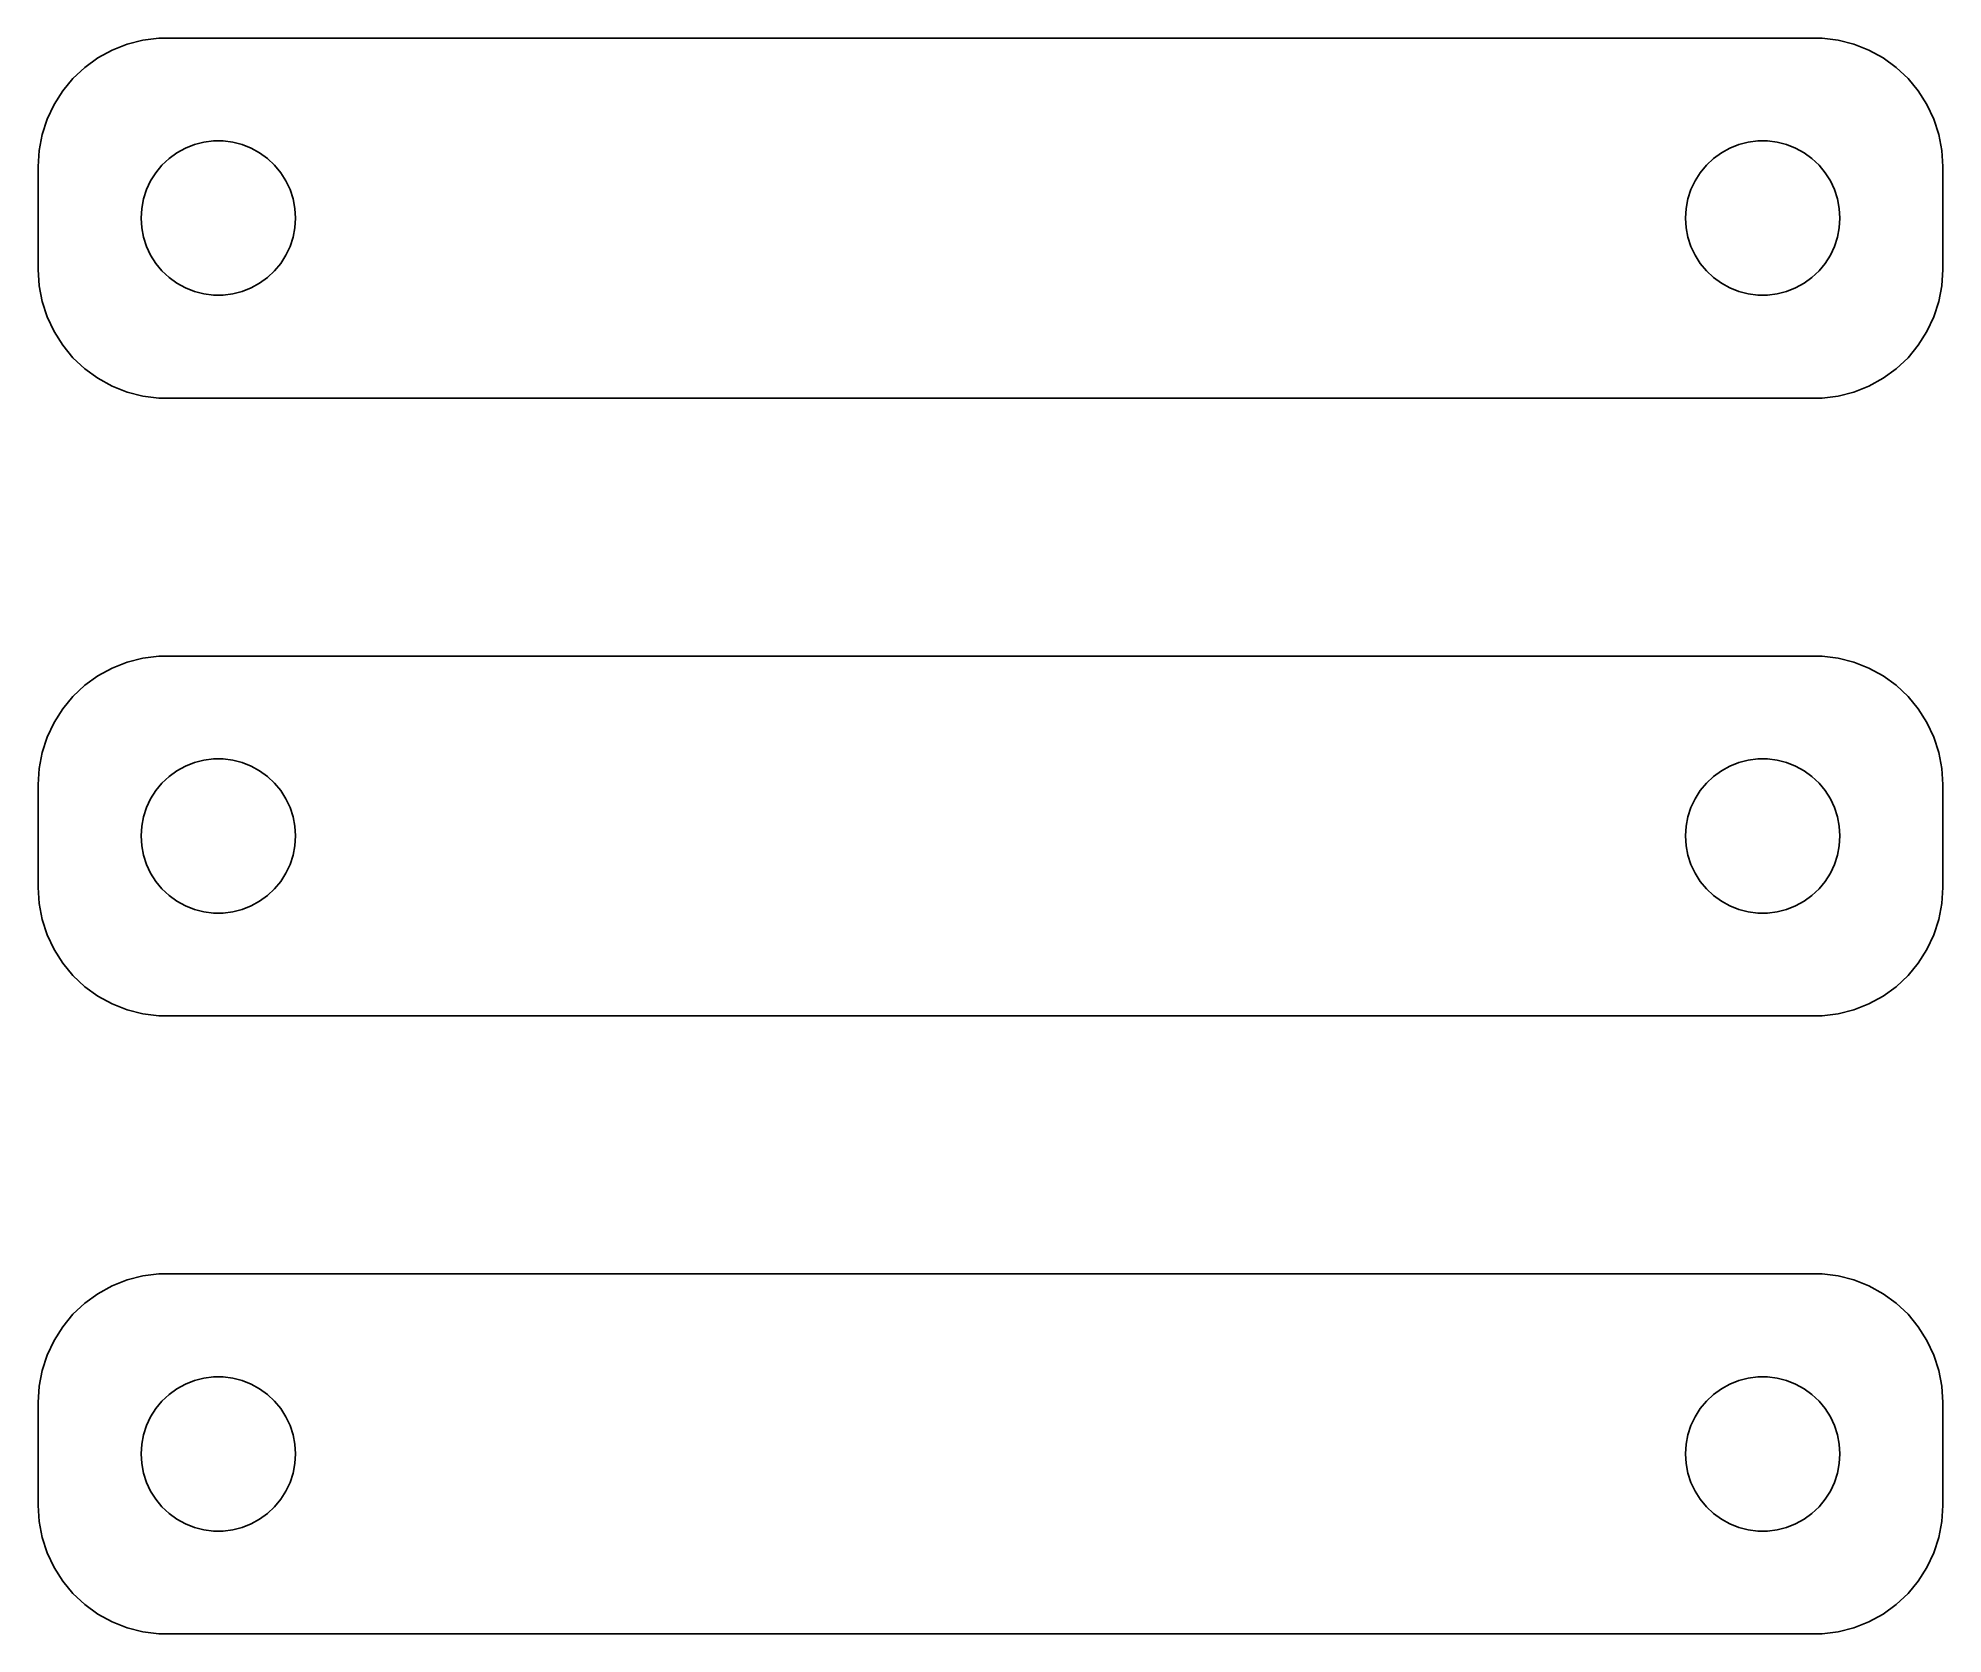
# Model space of a CAD drawing. Header units: metres. Extents: x -37 to 37, y 41 to 103.
import ezdxf

# ---------------------------------------------------------------- set-up
doc = ezdxf.new("R2010")
doc.units = ezdxf.units.M

msp = doc.modelspace()

# ---------------------------------------------------------------- linework, layer by layer
for p, q in [((-32.9369, 102.911), (-33.5451, 102.755)), ((-32.3139, 102.99), (-32.9369, 102.911)), ((32.3139, 102.99), (-32.3139, 102.99)), ((32.9369, 102.911), (32.3139, 102.99)), ((33.5451, 102.755), (32.9369, 102.911)), ((-34.6791, 102.222), (-35.1871, 101.853)), ((-34.1289, 102.524), (-34.6791, 102.222)), ((-33.5451, 102.755), (-34.1289, 102.524)), ((34.1289, 102.524), (33.5451, 102.755)), ((34.6791, 102.222), (34.1289, 102.524)), ((35.1871, 101.853), (34.6791, 102.222)), ((-35.6448, 101.423), (-36.0451, 100.939)), ((-35.1871, 101.853), (-35.6448, 101.423)), ((35.6448, 101.423), (35.1871, 101.853)), ((36.0451, 100.939), (35.6448, 101.423)), ((-36.0451, 100.939), (-36.3815, 100.409)), ((36.3815, 100.409), (36.0451, 100.939)), ((-36.3815, 100.409), (-36.6489, 99.8406)), ((36.6489, 99.8406), (36.3815, 100.409)), ((-36.8429, 99.2434), (-36.9606, 98.6267)), ((-36.6489, 99.8406), (-36.8429, 99.2434)), ((36.8429, 99.2434), (36.6489, 99.8406)), ((36.9606, 98.6267), (36.8429, 99.2434)), ((-36.9606, 98.6267), (-37, 98)), ((-31.9123, 98.3115), (-31.6075, 98.533)), ((-31.6075, 98.533), (-31.2773, 98.7145)), ((-31.2773, 98.7145), (-30.927, 98.8532)), ((-30.927, 98.8532), (-30.5621, 98.9469)), ((-30.5621, 98.9469), (-30.1884, 98.9941)), ((-30.1884, 98.9941), (-29.8116, 98.9941)), ((-29.8116, 98.9941), (-29.4379, 98.9469)), ((-29.4379, 98.9469), (-29.0729, 98.8532)), ((-29.0729, 98.8532), (-28.7227, 98.7145)), ((-28.7227, 98.7145), (-28.3925, 98.533)), ((-28.3925, 98.533), (-28.0877, 98.3115)), ((28.0877, 98.3115), (28.3925, 98.533)), ((28.3925, 98.533), (28.7227, 98.7145)), ((28.7227, 98.7145), (29.0729, 98.8532)), ((29.0729, 98.8532), (29.4379, 98.9469)), ((29.4379, 98.9469), (29.8116, 98.9941)), ((29.8116, 98.9941), (30.1884, 98.9941)), ((30.1884, 98.9941), (30.5621, 98.9469)), ((30.5621, 98.9469), (30.927, 98.8532)), ((30.927, 98.8532), (31.2773, 98.7145)), ((31.2773, 98.7145), (31.6075, 98.533)), ((31.6075, 98.533), (31.9123, 98.3115)), ((37, 98), (36.9606, 98.6267)), ((-37, 98), (-37, 94)), ((-32.6289, 97.4453), (-32.427, 97.7634)), ((-32.427, 97.7634), (-32.1869, 98.0536)), ((-32.1869, 98.0536), (-31.9123, 98.3115)), ((-28.0877, 98.3115), (-27.8131, 98.0536)), ((-27.8131, 98.0536), (-27.5729, 97.7634)), ((-27.5729, 97.7634), (-27.3711, 97.4453)), ((27.3711, 97.4453), (27.5729, 97.7634)), ((27.5729, 97.7634), (27.8131, 98.0536)), ((27.8131, 98.0536), (28.0877, 98.3115)), ((31.9123, 98.3115), (32.1869, 98.0536)), ((32.1869, 98.0536), (32.427, 97.7634)), ((32.427, 97.7634), (32.6289, 97.4453)), ((37, 94), (37, 98)), ((-32.9057, 96.7461), (-32.7893, 97.1044)), ((-32.7893, 97.1044), (-32.6289, 97.4453)), ((-27.3711, 97.4453), (-27.2107, 97.1044)), ((-27.2107, 97.1044), (-27.0942, 96.7461)), ((27.0942, 96.7461), (27.2107, 97.1044)), ((27.2107, 97.1044), (27.3711, 97.4453)), ((32.6289, 97.4453), (32.7893, 97.1044)), ((32.7893, 97.1044), (32.9057, 96.7461)), ((-33, 96), (-32.9763, 96.376)), ((-32.9763, 96.376), (-32.9057, 96.7461)), ((-27.0942, 96.7461), (-27.0237, 96.376)), ((-27.0237, 96.376), (-27, 96)), ((27, 96), (27.0237, 96.376)), ((27.0237, 96.376), (27.0942, 96.7461)), ((32.9057, 96.7461), (32.9763, 96.376)), ((32.9763, 96.376), (33, 96)), ((-32.9763, 95.624), (-33, 96)), ((-32.9057, 95.2539), (-32.9763, 95.624)), ((-27.0237, 95.624), (-27.0942, 95.2539)), ((-27, 96), (-27.0237, 95.624)), ((27.0237, 95.624), (27, 96)), ((27.0942, 95.2539), (27.0237, 95.624)), ((32.9763, 95.624), (32.9057, 95.2539)), ((33, 96), (32.9763, 95.624)), ((-32.7893, 94.8956), (-32.9057, 95.2539)), ((-32.6289, 94.5547), (-32.7893, 94.8956)), ((-27.2107, 94.8956), (-27.3711, 94.5547)), ((-27.0942, 95.2539), (-27.2107, 94.8956)), ((27.2107, 94.8956), (27.0942, 95.2539)), ((27.3711, 94.5547), (27.2107, 94.8956)), ((32.7893, 94.8956), (32.6289, 94.5547)), ((32.9057, 95.2539), (32.7893, 94.8956)), ((-37, 94), (-36.9606, 93.3733)), ((-32.427, 94.2366), (-32.6289, 94.5547)), ((-32.1869, 93.9464), (-32.427, 94.2366)), ((-27.5729, 94.2366), (-27.8131, 93.9464)), ((-27.3711, 94.5547), (-27.5729, 94.2366)), ((27.5729, 94.2366), (27.3711, 94.5547)), ((27.8131, 93.9464), (27.5729, 94.2366)), ((32.427, 94.2366), (32.1869, 93.9464)), ((32.6289, 94.5547), (32.427, 94.2366)), ((36.9606, 93.3733), (37, 94)), ((-36.9606, 93.3733), (-36.8429, 92.7566)), ((-31.9123, 93.6885), (-32.1869, 93.9464)), ((-31.6075, 93.467), (-31.9123, 93.6885)), ((-31.2773, 93.2855), (-31.6075, 93.467)), ((-30.927, 93.1468), (-31.2773, 93.2855)), ((-28.7227, 93.2855), (-29.0729, 93.1468)), ((-28.3925, 93.467), (-28.7227, 93.2855)), ((-28.0877, 93.6885), (-28.3925, 93.467)), ((-27.8131, 93.9464), (-28.0877, 93.6885)), ((28.0877, 93.6885), (27.8131, 93.9464)), ((28.3925, 93.467), (28.0877, 93.6885)), ((28.7227, 93.2855), (28.3925, 93.467)), ((29.0729, 93.1468), (28.7227, 93.2855)), ((31.2773, 93.2855), (30.927, 93.1468)), ((31.6075, 93.467), (31.2773, 93.2855)), ((31.9123, 93.6885), (31.6075, 93.467)), ((32.1869, 93.9464), (31.9123, 93.6885)), ((36.8429, 92.7566), (36.9606, 93.3733)), ((-36.8429, 92.7566), (-36.6489, 92.1594)), ((-30.5621, 93.0531), (-30.927, 93.1468)), ((-30.1884, 93.0059), (-30.5621, 93.0531)), ((-29.8116, 93.0059), (-30.1884, 93.0059)), ((-29.4379, 93.0531), (-29.8116, 93.0059)), ((-29.0729, 93.1468), (-29.4379, 93.0531)), ((29.4379, 93.0531), (29.0729, 93.1468)), ((29.8116, 93.0059), (29.4379, 93.0531)), ((30.1884, 93.0059), (29.8116, 93.0059)), ((30.5621, 93.0531), (30.1884, 93.0059)), ((30.927, 93.1468), (30.5621, 93.0531)), ((36.6489, 92.1594), (36.8429, 92.7566)), ((-36.6489, 92.1594), (-36.3815, 91.5912)), ((36.3815, 91.5912), (36.6489, 92.1594)), ((-36.3815, 91.5912), (-36.0451, 91.0611)), ((-36.0451, 91.0611), (-35.6448, 90.5773)), ((35.6448, 90.5773), (36.0451, 91.0611)), ((36.0451, 91.0611), (36.3815, 91.5912)), ((-35.6448, 90.5773), (-35.1871, 90.1474)), ((35.1871, 90.1474), (35.6448, 90.5773)), ((-35.1871, 90.1474), (-34.6791, 89.7784)), ((-34.6791, 89.7784), (-34.1289, 89.4759)), ((34.1289, 89.4759), (34.6791, 89.7784)), ((34.6791, 89.7784), (35.1871, 90.1474)), ((-34.1289, 89.4759), (-33.5451, 89.2447)), ((-33.5451, 89.2447), (-32.9369, 89.0886)), ((-32.9369, 89.0886), (-32.3139, 89.0099)), ((-32.3139, 89.0099), (32.3139, 89.0099)), ((32.3139, 89.0099), (32.9369, 89.0886)), ((32.9369, 89.0886), (33.5451, 89.2447)), ((33.5451, 89.2447), (34.1289, 89.4759)), ((-34.1289, 78.5241), (-34.6791, 78.2216)), ((-33.5451, 78.7553), (-34.1289, 78.5241)), ((-32.9369, 78.9114), (-33.5451, 78.7553)), ((-32.3139, 78.9901), (-32.9369, 78.9114)), ((32.3139, 78.9901), (-32.3139, 78.9901)), ((32.9369, 78.9114), (32.3139, 78.9901)), ((33.5451, 78.7553), (32.9369, 78.9114)), ((34.1289, 78.5241), (33.5451, 78.7553)), ((34.6791, 78.2216), (34.1289, 78.5241)), ((-35.1871, 77.8526), (-35.6448, 77.4227)), ((-34.6791, 78.2216), (-35.1871, 77.8526)), ((35.1871, 77.8526), (34.6791, 78.2216)), ((35.6448, 77.4227), (35.1871, 77.8526)), ((-35.6448, 77.4227), (-36.0451, 76.9389)), ((36.0451, 76.9389), (35.6448, 77.4227)), ((-36.3815, 76.4088), (-36.6489, 75.8406)), ((-36.0451, 76.9389), (-36.3815, 76.4088)), ((36.3815, 76.4088), (36.0451, 76.9389)), ((36.6489, 75.8406), (36.3815, 76.4088)), ((-36.6489, 75.8406), (-36.8429, 75.2434)), ((36.8429, 75.2434), (36.6489, 75.8406)), ((-36.8429, 75.2434), (-36.9606, 74.6267)), ((-31.2773, 74.7145), (-30.927, 74.8532)), ((-30.927, 74.8532), (-30.5621, 74.9469)), ((-30.5621, 74.9469), (-30.1884, 74.9941)), ((-30.1884, 74.9941), (-29.8116, 74.9941)), ((-29.8116, 74.9941), (-29.4379, 74.9469)), ((-29.4379, 74.9469), (-29.0729, 74.8532)), ((-29.0729, 74.8532), (-28.7227, 74.7145)), ((28.7227, 74.7145), (29.0729, 74.8532)), ((29.0729, 74.8532), (29.4379, 74.9469)), ((29.4379, 74.9469), (29.8116, 74.9941)), ((29.8116, 74.9941), (30.1884, 74.9941)), ((30.1884, 74.9941), (30.5621, 74.9469)), ((30.5621, 74.9469), (30.927, 74.8532)), ((30.927, 74.8532), (31.2773, 74.7145)), ((36.9606, 74.6267), (36.8429, 75.2434)), ((-36.9606, 74.6267), (-37, 74)), ((-37, 74), (-37, 70)), ((-32.427, 73.7634), (-32.1869, 74.0536)), ((-32.1869, 74.0536), (-31.9123, 74.3115)), ((-31.9123, 74.3115), (-31.6075, 74.533)), ((-31.6075, 74.533), (-31.2773, 74.7145)), ((-28.7227, 74.7145), (-28.3925, 74.533)), ((-28.3925, 74.533), (-28.0877, 74.3115)), ((-28.0877, 74.3115), (-27.8131, 74.0536)), ((-27.8131, 74.0536), (-27.5729, 73.7634)), ((27.5729, 73.7634), (27.8131, 74.0536)), ((27.8131, 74.0536), (28.0877, 74.3115)), ((28.0877, 74.3115), (28.3925, 74.533)), ((28.3925, 74.533), (28.7227, 74.7145)), ((31.2773, 74.7145), (31.6075, 74.533)), ((31.6075, 74.533), (31.9123, 74.3115)), ((31.9123, 74.3115), (32.1869, 74.0536)), ((32.1869, 74.0536), (32.427, 73.7634)), ((37, 74), (36.9606, 74.6267)), ((37, 70), (37, 74)), ((-32.7893, 73.1044), (-32.6289, 73.4453)), ((-32.6289, 73.4453), (-32.427, 73.7634)), ((-27.5729, 73.7634), (-27.3711, 73.4453)), ((-27.3711, 73.4453), (-27.2107, 73.1044)), ((27.2107, 73.1044), (27.3711, 73.4453)), ((27.3711, 73.4453), (27.5729, 73.7634)), ((32.427, 73.7634), (32.6289, 73.4453)), ((32.6289, 73.4453), (32.7893, 73.1044)), ((-32.9763, 72.376), (-32.9057, 72.7461)), ((-32.9057, 72.7461), (-32.7893, 73.1044)), ((-27.2107, 73.1044), (-27.0942, 72.7461)), ((-27.0942, 72.7461), (-27.0237, 72.376)), ((27.0237, 72.376), (27.0942, 72.7461)), ((27.0942, 72.7461), (27.2107, 73.1044)), ((32.7893, 73.1044), (32.9057, 72.7461)), ((32.9057, 72.7461), (32.9763, 72.376)), ((-33, 72), (-32.9763, 72.376)), ((-32.9763, 71.624), (-33, 72)), ((-27.0237, 72.376), (-27, 72)), ((-27, 72), (-27.0237, 71.624)), ((27, 72), (27.0237, 72.376)), ((27.0237, 71.624), (27, 72)), ((32.9763, 72.376), (33, 72)), ((33, 72), (32.9763, 71.624)), ((-32.9057, 71.2539), (-32.9763, 71.624)), ((-32.7893, 70.8956), (-32.9057, 71.2539)), ((-27.0942, 71.2539), (-27.2107, 70.8956)), ((-27.0237, 71.624), (-27.0942, 71.2539)), ((27.0942, 71.2539), (27.0237, 71.624)), ((27.2107, 70.8956), (27.0942, 71.2539)), ((32.9057, 71.2539), (32.7893, 70.8956)), ((32.9763, 71.624), (32.9057, 71.2539)), ((-32.6289, 70.5547), (-32.7893, 70.8956)), ((-32.427, 70.2366), (-32.6289, 70.5547)), ((-27.3711, 70.5547), (-27.5729, 70.2366)), ((-27.2107, 70.8956), (-27.3711, 70.5547)), ((27.3711, 70.5547), (27.2107, 70.8956)), ((27.5729, 70.2366), (27.3711, 70.5547)), ((32.6289, 70.5547), (32.427, 70.2366)), ((32.7893, 70.8956), (32.6289, 70.5547)), ((-37, 70), (-36.9606, 69.3733)), ((-32.1869, 69.9464), (-32.427, 70.2366)), ((-31.9123, 69.6885), (-32.1869, 69.9464)), ((-31.6075, 69.467), (-31.9123, 69.6885)), ((-28.0877, 69.6885), (-28.3925, 69.467)), ((-27.8131, 69.9464), (-28.0877, 69.6885)), ((-27.5729, 70.2366), (-27.8131, 69.9464)), ((27.8131, 69.9464), (27.5729, 70.2366)), ((28.0877, 69.6885), (27.8131, 69.9464)), ((28.3925, 69.467), (28.0877, 69.6885)), ((31.9123, 69.6885), (31.6075, 69.467)), ((32.1869, 69.9464), (31.9123, 69.6885)), ((32.427, 70.2366), (32.1869, 69.9464)), ((36.9606, 69.3733), (37, 70)), ((-36.9606, 69.3733), (-36.8429, 68.7566)), ((-31.2773, 69.2855), (-31.6075, 69.467)), ((-30.927, 69.1468), (-31.2773, 69.2855)), ((-30.5621, 69.0531), (-30.927, 69.1468)), ((-30.1884, 69.0059), (-30.5621, 69.0531)), ((-29.8116, 69.0059), (-30.1884, 69.0059)), ((-29.4379, 69.0531), (-29.8116, 69.0059)), ((-29.0729, 69.1468), (-29.4379, 69.0531)), ((-28.7227, 69.2855), (-29.0729, 69.1468)), ((-28.3925, 69.467), (-28.7227, 69.2855)), ((28.7227, 69.2855), (28.3925, 69.467)), ((29.0729, 69.1468), (28.7227, 69.2855)), ((29.4379, 69.0531), (29.0729, 69.1468)), ((29.8116, 69.0059), (29.4379, 69.0531)), ((30.1884, 69.0059), (29.8116, 69.0059)), ((30.5621, 69.0531), (30.1884, 69.0059)), ((30.927, 69.1468), (30.5621, 69.0531)), ((31.2773, 69.2855), (30.927, 69.1468)), ((31.6075, 69.467), (31.2773, 69.2855)), ((36.8429, 68.7566), (36.9606, 69.3733)), ((-36.8429, 68.7566), (-36.6489, 68.1594)), ((-36.6489, 68.1594), (-36.3815, 67.5912)), ((36.3815, 67.5912), (36.6489, 68.1594)), ((36.6489, 68.1594), (36.8429, 68.7566)), ((-36.3815, 67.5912), (-36.0451, 67.0611)), ((36.0451, 67.0611), (36.3815, 67.5912)), ((-36.0451, 67.0611), (-35.6448, 66.5773)), ((35.6448, 66.5773), (36.0451, 67.0611)), ((-35.6448, 66.5773), (-35.1871, 66.1474)), ((-35.1871, 66.1474), (-34.6791, 65.7784)), ((34.6791, 65.7784), (35.1871, 66.1474)), ((35.1871, 66.1474), (35.6448, 66.5773)), ((-34.6791, 65.7784), (-34.1289, 65.4759)), ((-34.1289, 65.4759), (-33.5451, 65.2447)), ((-33.5451, 65.2447), (-32.9369, 65.0886)), ((32.9369, 65.0886), (33.5451, 65.2447)), ((33.5451, 65.2447), (34.1289, 65.4759)), ((34.1289, 65.4759), (34.6791, 65.7784)), ((-32.9369, 65.0886), (-32.3139, 65.0099)), ((-32.3139, 65.0099), (32.3139, 65.0099)), ((32.3139, 65.0099), (32.9369, 65.0886)), ((-32.9369, 54.9114), (-33.5451, 54.7553)), ((-32.3139, 54.9901), (-32.9369, 54.9114)), ((32.3139, 54.9901), (-32.3139, 54.9901)), ((32.9369, 54.9114), (32.3139, 54.9901)), ((33.5451, 54.7553), (32.9369, 54.9114)), ((-34.6791, 54.2216), (-35.1871, 53.8526)), ((-34.1289, 54.5241), (-34.6791, 54.2216)), ((-33.5451, 54.7553), (-34.1289, 54.5241)), ((34.1289, 54.5241), (33.5451, 54.7553)), ((34.6791, 54.2216), (34.1289, 54.5241)), ((35.1871, 53.8526), (34.6791, 54.2216)), ((-35.6448, 53.4227), (-36.0451, 52.9389)), ((-35.1871, 53.8526), (-35.6448, 53.4227)), ((35.6448, 53.4227), (35.1871, 53.8526)), ((36.0451, 52.9389), (35.6448, 53.4227)), ((-36.0451, 52.9389), (-36.3815, 52.4088)), ((36.3815, 52.4088), (36.0451, 52.9389)), ((-36.6489, 51.8406), (-36.8429, 51.2434)), ((-36.3815, 52.4088), (-36.6489, 51.8406)), ((36.6489, 51.8406), (36.3815, 52.4088)), ((36.8429, 51.2434), (36.6489, 51.8406)), ((-36.8429, 51.2434), (-36.9606, 50.6267)), ((36.9606, 50.6267), (36.8429, 51.2434)), ((-36.9606, 50.6267), (-37, 50)), ((-31.9123, 50.3115), (-31.6075, 50.533)), ((-31.6075, 50.533), (-31.2773, 50.7145)), ((-31.2773, 50.7145), (-30.927, 50.8532)), ((-30.927, 50.8532), (-30.5621, 50.9469)), ((-30.5621, 50.9469), (-30.1884, 50.9941)), ((-30.1884, 50.9941), (-29.8116, 50.9941)), ((-29.8116, 50.9941), (-29.4379, 50.9469)), ((-29.4379, 50.9469), (-29.0729, 50.8532)), ((-29.0729, 50.8532), (-28.7227, 50.7145)), ((-28.7227, 50.7145), (-28.3925, 50.533)), ((-28.3925, 50.533), (-28.0877, 50.3115)), ((28.0877, 50.3115), (28.3925, 50.533)), ((28.3925, 50.533), (28.7227, 50.7145)), ((28.7227, 50.7145), (29.0729, 50.8532)), ((29.0729, 50.8532), (29.4379, 50.9469)), ((29.4379, 50.9469), (29.8116, 50.9941)), ((29.8116, 50.9941), (30.1884, 50.9941)), ((30.1884, 50.9941), (30.5621, 50.9469)), ((30.5621, 50.9469), (30.927, 50.8532)), ((30.927, 50.8532), (31.2773, 50.7145)), ((31.2773, 50.7145), (31.6075, 50.533)), ((31.6075, 50.533), (31.9123, 50.3115)), ((37, 50), (36.9606, 50.6267)), ((-37, 50), (-37, 46)), ((-32.6289, 49.4453), (-32.427, 49.7634)), ((-32.427, 49.7634), (-32.1869, 50.0536)), ((-32.1869, 50.0536), (-31.9123, 50.3115)), ((-28.0877, 50.3115), (-27.8131, 50.0536)), ((-27.8131, 50.0536), (-27.5729, 49.7634)), ((-27.5729, 49.7634), (-27.3711, 49.4453)), ((27.3711, 49.4453), (27.5729, 49.7634)), ((27.5729, 49.7634), (27.8131, 50.0536)), ((27.8131, 50.0536), (28.0877, 50.3115)), ((31.9123, 50.3115), (32.1869, 50.0536)), ((32.1869, 50.0536), (32.427, 49.7634)), ((32.427, 49.7634), (32.6289, 49.4453)), ((37, 46), (37, 50)), ((-32.9057, 48.7461), (-32.7893, 49.1044)), ((-32.7893, 49.1044), (-32.6289, 49.4453)), ((-27.3711, 49.4453), (-27.2107, 49.1044)), ((-27.2107, 49.1044), (-27.0942, 48.7461)), ((27.0942, 48.7461), (27.2107, 49.1044)), ((27.2107, 49.1044), (27.3711, 49.4453)), ((32.6289, 49.4453), (32.7893, 49.1044)), ((32.7893, 49.1044), (32.9057, 48.7461)), ((-33, 48), (-32.9763, 48.376)), ((-32.9763, 48.376), (-32.9057, 48.7461)), ((-27.0942, 48.7461), (-27.0237, 48.376)), ((-27.0237, 48.376), (-27, 48)), ((27, 48), (27.0237, 48.376)), ((27.0237, 48.376), (27.0942, 48.7461)), ((32.9057, 48.7461), (32.9763, 48.376)), ((32.9763, 48.376), (33, 48)), ((-32.9763, 47.624), (-33, 48)), ((-32.9057, 47.2539), (-32.9763, 47.624)), ((-27.0237, 47.624), (-27.0942, 47.2539)), ((-27, 48), (-27.0237, 47.624)), ((27.0237, 47.624), (27, 48)), ((27.0942, 47.2539), (27.0237, 47.624)), ((32.9763, 47.624), (32.9057, 47.2539)), ((33, 48), (32.9763, 47.624)), ((-32.7893, 46.8956), (-32.9057, 47.2539)), ((-32.6289, 46.5547), (-32.7893, 46.8956)), ((-27.2107, 46.8956), (-27.3711, 46.5547)), ((-27.0942, 47.2539), (-27.2107, 46.8956)), ((27.2107, 46.8956), (27.0942, 47.2539)), ((27.3711, 46.5547), (27.2107, 46.8956)), ((32.7893, 46.8956), (32.6289, 46.5547)), ((32.9057, 47.2539), (32.7893, 46.8956)), ((-37, 46), (-36.9606, 45.3733)), ((-32.427, 46.2366), (-32.6289, 46.5547)), ((-32.1869, 45.9464), (-32.427, 46.2366)), ((-31.9123, 45.6885), (-32.1869, 45.9464)), ((-27.8131, 45.9464), (-28.0877, 45.6885)), ((-27.5729, 46.2366), (-27.8131, 45.9464)), ((-27.3711, 46.5547), (-27.5729, 46.2366)), ((27.5729, 46.2366), (27.3711, 46.5547)), ((27.8131, 45.9464), (27.5729, 46.2366)), ((28.0877, 45.6885), (27.8131, 45.9464)), ((32.1869, 45.9464), (31.9123, 45.6885)), ((32.427, 46.2366), (32.1869, 45.9464)), ((32.6289, 46.5547), (32.427, 46.2366)), ((36.9606, 45.3733), (37, 46)), ((-36.9606, 45.3733), (-36.8429, 44.7566)), ((-31.6075, 45.467), (-31.9123, 45.6885)), ((-31.2773, 45.2855), (-31.6075, 45.467)), ((-30.927, 45.1468), (-31.2773, 45.2855)), ((-30.5621, 45.0531), (-30.927, 45.1468)), ((-29.0729, 45.1468), (-29.4379, 45.0531)), ((-28.7227, 45.2855), (-29.0729, 45.1468)), ((-28.3925, 45.467), (-28.7227, 45.2855)), ((-28.0877, 45.6885), (-28.3925, 45.467)), ((28.3925, 45.467), (28.0877, 45.6885)), ((28.7227, 45.2855), (28.3925, 45.467)), ((29.0729, 45.1468), (28.7227, 45.2855)), ((29.4379, 45.0531), (29.0729, 45.1468)), ((30.927, 45.1468), (30.5621, 45.0531)), ((31.2773, 45.2855), (30.927, 45.1468)), ((31.6075, 45.467), (31.2773, 45.2855)), ((31.9123, 45.6885), (31.6075, 45.467)), ((36.8429, 44.7566), (36.9606, 45.3733)), ((-36.8429, 44.7566), (-36.6489, 44.1594)), ((-30.1884, 45.0059), (-30.5621, 45.0531)), ((-29.8116, 45.0059), (-30.1884, 45.0059)), ((-29.4379, 45.0531), (-29.8116, 45.0059)), ((29.8116, 45.0059), (29.4379, 45.0531)), ((30.1884, 45.0059), (29.8116, 45.0059)), ((30.5621, 45.0531), (30.1884, 45.0059)), ((36.6489, 44.1594), (36.8429, 44.7566)), ((-36.6489, 44.1594), (-36.3815, 43.5912)), ((36.3815, 43.5912), (36.6489, 44.1594)), ((-36.3815, 43.5912), (-36.0451, 43.0611)), ((-36.0451, 43.0611), (-35.6448, 42.5773)), ((35.6448, 42.5773), (36.0451, 43.0611)), ((36.0451, 43.0611), (36.3815, 43.5912)), ((-35.6448, 42.5773), (-35.1871, 42.1474)), ((35.1871, 42.1474), (35.6448, 42.5773)), ((-35.1871, 42.1474), (-34.6791, 41.7784)), ((-34.6791, 41.7784), (-34.1289, 41.4759)), ((-34.1289, 41.4759), (-33.5451, 41.2447)), ((33.5451, 41.2447), (34.1289, 41.4759)), ((34.1289, 41.4759), (34.6791, 41.7784)), ((34.6791, 41.7784), (35.1871, 42.1474)), ((-33.5451, 41.2447), (-32.9369, 41.0886)), ((-32.9369, 41.0886), (-32.3139, 41.0099)), ((-32.3139, 41.0099), (32.3139, 41.0099)), ((32.3139, 41.0099), (32.9369, 41.0886)), ((32.9369, 41.0886), (33.5451, 41.2447))]:
    msp.add_line(p, q)

doc.saveas('drawing.dxf')
